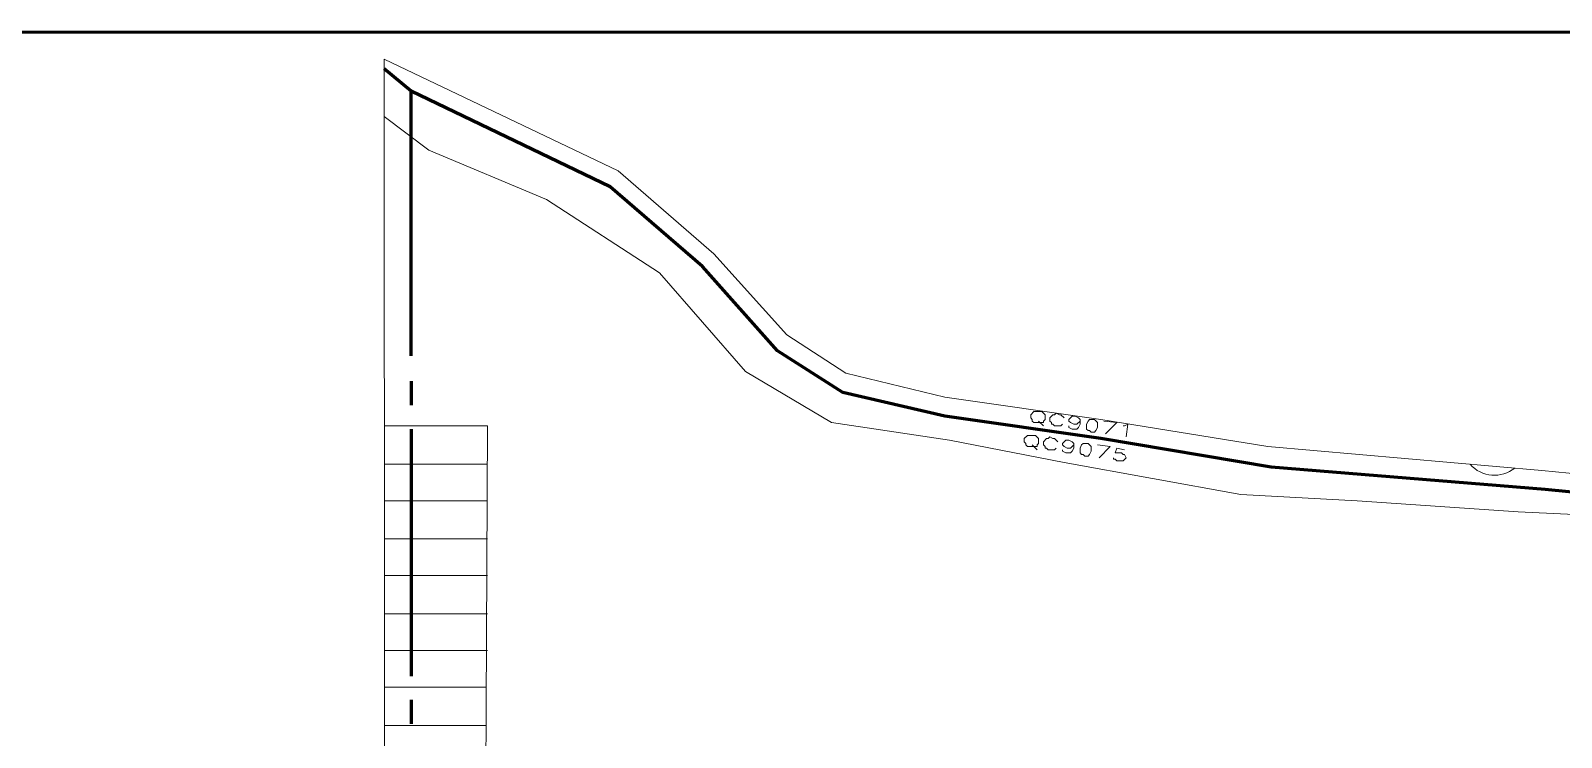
# Model space of a CAD drawing. Header units: millimetres. Extents: x 5.9 to 40.1, y 2 to 30.5.
# Drawn here: x 13.826 to 18.273, y 28.487 to 30.54 of the extents above; entities that cross this region are included whole.
import ezdxf

# ---------------------------------------------------------------- set-up
doc = ezdxf.new("R2010")
doc.units = ezdxf.units.MM
doc.layers.add('PDF_0', color=7, linetype='Continuous')
doc.layers.add('PDF_S24$BOUNDARY-NODE', color=3, linetype='Continuous')
for name, color, linetype, true_color in [('PDF_S24$Actives-NodeReceiver', 104, 'Continuous', 0x009525), ('PDF_S24$LOTS', 254, 'Continuous', 0xdcdcdc), ('PDF_S24$STREAM', 132, 'Continuous', 0x00dddd), ('PDF_S24$Symbols-EndOfLine', 15, 'Continuous', 0x954a4a)]:
    doc.layers.add(name, color=color, linetype=linetype, true_color=true_color)

msp = doc.modelspace()

# ---------------------------------------------------------------- linework, layer by layer
at = {"layer": 'PDF_0', "lineweight": 0, "const_width": 0.00925}
msp.add_lwpolyline([(40.0887, 2.4351), (40.0887, 30.5349), (5.8905, 30.5349), (5.8905, 2.4351)], close=True, dxfattribs=at)
at = {"layer": 'PDF_0', "lineweight": 9}
msp.add_lwpolyline([(18.6934, 29.2162), (18.2168, 29.2625), (17.421, 29.3319), (16.9352, 29.4105), (16.4817, 29.4753), (16.1948, 29.5447), (16.0236, 29.6558), (15.8108, 29.8917), (15.5332, 30.1323), (14.853, 30.4562), (14.8576, 23.0438)], dxfattribs=at)
at = {"layer": 'PDF_S24$Actives-NodeReceiver', "lineweight": 18}
for points in [[(16.7408, 29.4337), (16.764, 29.4337), (16.7732, 29.4244), (16.7732, 29.4105), (16.7686, 29.4059), (16.7686, 29.4013), (16.7408, 29.4013), (16.7362, 29.4059), (16.7362, 29.4105), (16.7316, 29.4152), (16.7316, 29.4244)], [(16.9028, 29.4105), (16.9167, 29.4105), (16.9259, 29.4013), (16.9259, 29.3874), (16.9213, 29.3781), (16.9167, 29.3735), (16.9074, 29.3735), (16.9028, 29.3781), (16.8981, 29.3781), (16.8935, 29.3828), (16.8935, 29.3966), (16.8981, 29.4059)], [(16.7223, 29.3643), (16.7455, 29.3643), (16.7547, 29.355), (16.7547, 29.3411), (16.7501, 29.3365), (16.7501, 29.3319), (16.7223, 29.3319), (16.7177, 29.3365), (16.7177, 29.3411), (16.7131, 29.3458), (16.7131, 29.355)], [(16.8843, 29.3411), (16.8981, 29.3411), (16.9074, 29.3319), (16.9074, 29.318), (16.9028, 29.3087), (16.8981, 29.3041), (16.8889, 29.3041), (16.8843, 29.3087), (16.8796, 29.3087), (16.875, 29.3134), (16.875, 29.3272), (16.8796, 29.3365)]]:
    msp.add_lwpolyline(points, close=True, dxfattribs=at)
for points in [[(16.7686, 29.392), (16.7547, 29.4059)], [(16.8241, 29.3966), (16.8195, 29.392), (16.801, 29.392), (16.7964, 29.3966), (16.7917, 29.3966), (16.7917, 29.4013), (16.7871, 29.4059), (16.7871, 29.4152), (16.7964, 29.4244), (16.801, 29.4244), (16.8056, 29.429), (16.8149, 29.4244), (16.8195, 29.4244), (16.8287, 29.4152)], [(16.875, 29.4059), (16.8658, 29.3966), (16.8565, 29.3966), (16.8473, 29.4013), (16.8426, 29.4059), (16.8426, 29.4105), (16.8519, 29.4198), (16.8611, 29.4198), (16.8704, 29.4152), (16.875, 29.4105), (16.875, 29.4059), (16.875, 29.3966), (16.8704, 29.3874), (16.8658, 29.3828), (16.8519, 29.3828), (16.8426, 29.3874), (16.8426, 29.392)], [(16.9444, 29.4059), (16.9814, 29.4013), (16.949, 29.3689)], [(16.9999, 29.392), (17.0046, 29.392), (17.0138, 29.3966), (17.0092, 29.3596)], [(16.8056, 29.3272), (16.801, 29.3226), (16.7825, 29.3226), (16.7778, 29.3272), (16.7732, 29.3272), (16.7732, 29.3319), (16.7686, 29.3365), (16.7686, 29.3458), (16.7778, 29.355), (16.7825, 29.355), (16.7871, 29.3596), (16.7964, 29.355), (16.801, 29.355), (16.8102, 29.3458)], [(16.7501, 29.3226), (16.7362, 29.3365)], [(16.8565, 29.3365), (16.8473, 29.3272), (16.838, 29.3272), (16.8287, 29.3319), (16.8241, 29.3365), (16.8241, 29.3411), (16.8334, 29.3504), (16.8426, 29.3504), (16.8519, 29.3458), (16.8565, 29.3411), (16.8565, 29.3365), (16.8565, 29.3272), (16.8519, 29.318), (16.8473, 29.3134), (16.8334, 29.3134), (16.8241, 29.318), (16.8241, 29.3226)], [(16.9259, 29.3365), (16.9629, 29.3319), (16.9305, 29.2995)], [(16.9722, 29.2995), (16.9722, 29.2949), (16.9768, 29.2949), (16.9814, 29.2902), (16.9999, 29.2902), (17.0092, 29.2995), (17.0046, 29.3087), (16.9999, 29.3087), (16.9953, 29.3134), (16.9768, 29.3134), (16.9814, 29.3272), (17.0046, 29.3226)]]:
    msp.add_lwpolyline(points, dxfattribs=at)
at = {"layer": 'PDF_S24$BOUNDARY-NODE', "lineweight": 60}
for points in [[(14.9317, 29.5956), (14.9317, 30.3637), (14.853, 30.4287)], [(18.6981, 29.1607), (18.2261, 29.2069), (17.4303, 29.2717), (16.9352, 29.355), (16.4817, 29.4198), (16.1856, 29.4892), (15.9959, 29.6095), (15.7784, 29.8547), (15.51, 30.0861), (14.9317, 30.3637)], [(14.9317, 29.5216), (14.9317, 29.4522)], [(14.9317, 29.3828), (14.9317, 28.6656)], [(14.9317, 28.5962), (14.9317, 28.5268)]]:
    msp.add_lwpolyline(points, dxfattribs=at)
at = {"layer": 'PDF_S24$LOTS', "lineweight": 0}
for points in [[(15.1445, 27.5551), (15.1538, 29.392), (14.8537, 29.392)], [(14.8537, 29.281), (15.1538, 29.281)], [(14.8538, 29.1746), (15.1538, 29.1746)], [(14.8539, 29.0635), (15.1538, 29.0635)], [(14.8539, 28.9571), (15.1538, 28.9571)], [(14.854, 28.846), (15.1538, 28.846)], [(14.8541, 28.7396), (15.1538, 28.7396)], [(14.8541, 28.6332), (15.1491, 28.6332)], [(14.8542, 28.5221), (15.1491, 28.5221)]]:
    msp.add_lwpolyline(points, dxfattribs=at)
at = {"layer": 'PDF_S24$STREAM', "lineweight": 0}
msp.add_lwpolyline([(14.8531, 30.2906), (14.9826, 30.1925), (15.325, 30.0491), (15.6535, 29.8362), (15.9033, 29.5493), (16.1532, 29.4013), (16.4956, 29.3504), (16.8287, 29.2856), (17.3423, 29.1931), (17.6801, 29.1746), (18.1474, 29.1422), (18.4343, 29.1283)], dxfattribs=at)
at = {"layer": 'PDF_S24$Symbols-EndOfLine', "lineweight": 0}
msp.add_arc((18.0792, 29.3434), 0.0949, 221.3917, 308.64, dxfattribs=at)

doc.saveas('drawing.dxf')
